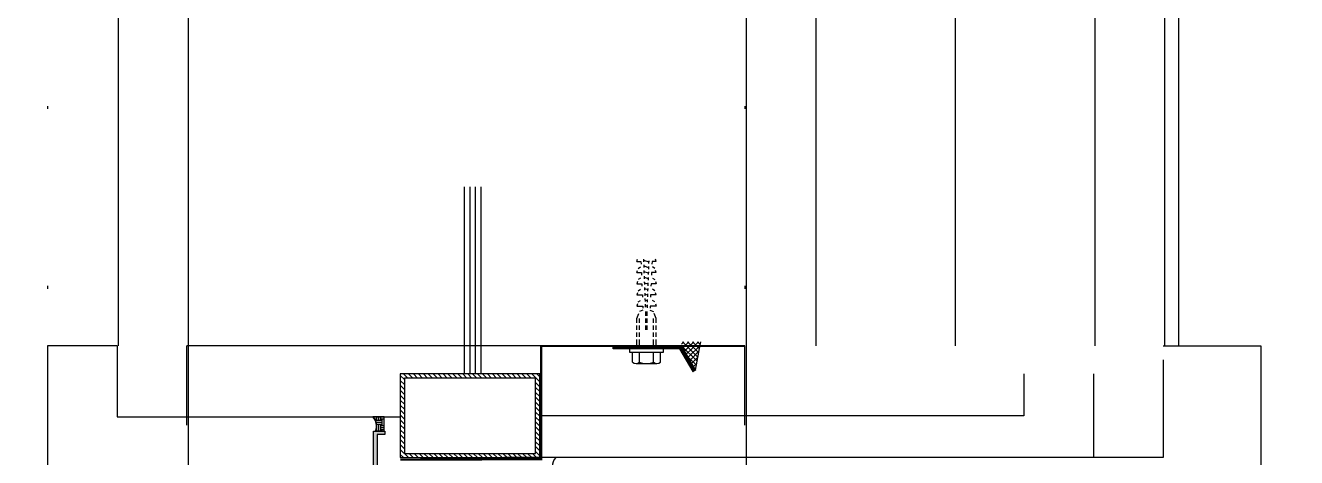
# Model space of a CAD drawing. Header units: inches. Extents: x 21 to 32698, y 13 to 3712.
# Drawn here: x 6805.93 to 6851.49, y 2213.08 to 2228.57 of the extents above; entities that cross this region are included whole.
import ezdxf

# ---------------------------------------------------------------- set-up
doc = ezdxf.new("R2010")
doc.units = ezdxf.units.IN
doc.header["$MEASUREMENT"] = 0
doc.set_wipeout_variables(frame=1)
for name, pattern in [('DOT', [6.35, 0, -6.35]), ('HIDDEN', [9.525, 6.35, -3.175]), ('IMPORT-HIDDEN2', [47.625, 31.75, -15.875])]:
    doc.linetypes.add(name, pattern=pattern)
for name, color, linetype, lineweight in [('Z_MİM_-KM-BEAM-RAY', 8, 'DOT', 25), ('Z_MİM_-KM-GLAZ', 8, 'Continuous', 25), ('Z_MİM_-KM-GLAZ-CURT', 8, 'Continuous', 25), ('Z_MİM_-KM-IZO-THERMAL', 8, 'Continuous', 25), ('Z_MİM_-KM-IZO-THERMAL-ROCKWOOL', 8, 'BATTING', 25), ('Z_MİM_-KM-PAINT', 8, 'Continuous', 25), ('Z_MİM_-KM-PATTERN-00', 8, 'Continuous', 25), ('Z_MİM_-KM-PAVEMENT', 8, 'Continuous', 25), ('Z_MİM_-KM-RAY-1', 8, 'IMPORT-HIDDEN2', 25), ('Z_MİM_-KM-STRS', 8, 'Continuous', 25), ('Z_MİM_-KM-WALL', 8, 'Continuous', 25), ('Z_MİM_-KM-WALL-IZO-TERMAL', 8, 'Continuous', 25), ('Z_MİM_-KM-WALL-PL', 8, 'Continuous', 25), ('Z_MİM_-KM-WALL-PLASTER', 8, 'Continuous', 25), ('Z_MİM_Aksesuar', 8, 'Continuous', 25), ('Z_MİM_AUDIT_D_040619093244-1', 8, 'Continuous', 25), ('Z_MİM_CELIK', 8, 'Continuous', 25), ('Z_MİM_MYM_MEMBRAN_', 8, 'HIDDEN', 25), ('Z_MİM_PROFIL', 8, 'Continuous', 25)]:
    doc.layers.add(name, color=color, linetype=linetype, lineweight=lineweight)
doc.layers.add('Z_MİM_-KM-WALL-TERMAL-PATTERN', color=8, linetype='BATTING', lineweight=25, plot=False)
doc.linetypes.add('BATTING', pattern='A,0.00254,-2.54,[134,ltypeshp.shx,S=2.54,R=0,X=-2.54,Y=0],-5.08,[134,ltypeshp.shx,S=2.54,R=180,X=2.54,Y=0],-2.54', length=10.16254)

# ---------------------------------------------------------------- blocks, each defined once
blk = doc.blocks.new('TRETUVAR')
at = {"layer": 'Z_MİM_-KM-PATTERN-00'}
h = blk.add_hatch(dxfattribs=at)
h.set_pattern_fill('AR-B816', color=256, scale=0.3, angle=90)
h.set_pattern_definition([(90, (21322.77, 490.03), (-60.96, 4e-15), []), (180, (21322.77, 490.03), (-60.96, -60.96), [60.96, -60.96])])
h.paths.add_polyline_path([(22632.772, 2700.032), (19252.772, 2700.032), (19252.772, 2750.032), (19097.772, 2750.032), (19097.772, 2610.032), (22542.772, 2610.032), (22542.772, 2080.13), (22697.772, 2080.13), (22697.772, 1460.13), (22542.772, 1460.13), (22542.772, 980.032), (21222.771, 980.032), (21222.771, 590.032), (20152.772, 590.032), (20152.772, 980.032), (19012.772, 980.032), (19012.775, 1635.031), (18722.771, 1635.031), (18722.772, 2610.032), (18807.772, 2610.032), (18807.772, 2750.032), (18632.772, 2750.032), (18632.771, 1545.031), (18922.774, 1545.031), (18922.771, 890.032), (19882.772, 890.032), (19882.772, 665.017), (20022.751, 665.033), (20022.77, 490.032), (21322.771, 490.032), (21322.771, 890.032), (22632.772, 890.032), (22632.772, 1220.13), (22797.772, 1220.13), (22797.772, 2180.13), (22632.772, 2180.13)])
h.paths.add_polyline_path([(19082.772, 2750.032), (18822.772, 2750.032), (18822.772, 2610.032), (19082.772, 2610.032)], flags=16)
at = {"layer": 'Z_MİM_-KM-PAVEMENT'}
blk.add_lwpolyline([(22542.772, 1460.13), (22542.772, 980.032), (21222.771, 980.032), (21222.771, 590.032), (20152.772, 590.032), (20152.772, 980.032), (19012.772, 980.032), (19012.775, 1635.031), (18722.771, 1635.031), (18722.772, 2610.032), (22542.772, 2610.032), (22542.772, 2080.13), (22697.772, 2080.13), (22697.772, 1460.13)], close=True, dxfattribs=at)
blk = doc.blocks.new('*U176')
at = {"layer": 'Z_MİM_AUDIT_D_040619093244-1'}
for points in [[(-3.031, -3.175), (-3.106, -3.2)], [(-3.031, -3.175), (-3.031, -3.326)], [(-2.631, -3.175), (-2.706, -3.2)], [(-2.631, -3.175), (-2.631, -3.343)], [(-2.306, -3.2), (-2.231, -3.175), (-2.231, -3.36), (-2.147, -3.363)], [(-1.831, -3.175), (-1.906, -3.2)], [(-1.831, -3.175), (-1.831, -3.377)], [(-1.506, -3.2), (-1.431, -3.175), (-1.431, -3.394), (-1.356, -3.397)], [(-0.981, -3.175), (-1.158, -3.246)], [(-0.831, -3.175), (-0.981, -3.175)], [(-0.581, -3.175), (-0.731, -3.175)], [(-0.331, -3.175), (-0.481, -3.175)], [(-3.012, -3.617), (-3.113, -3.621)], [(-3.001, -3.434), (-3.063, -3.619)], [(-2.951, -3.435), (-3.05, -3.432)], [(-3.031, -3.326), (-2.937, -3.33)], [(-2.809, -3.609), (-2.911, -3.613)], [(-2.803, -3.441), (-2.86, -3.611)], [(-2.754, -3.443), (-2.853, -3.439)], [(-2.781, -3.225), (-2.831, -3.313)], [(-2.607, -3.602), (-2.708, -3.606)], [(-2.606, -3.448), (-2.658, -3.604)], [(-2.556, -3.45), (-2.655, -3.446)], [(-2.631, -3.343), (-2.542, -3.347)], [(-2.404, -3.594), (-2.506, -3.598)], [(-2.359, -3.457), (-2.457, -3.454)], [(-2.408, -3.456), (-2.455, -3.596)], [(-2.431, -3.313), (-2.381, -3.225)], [(-2.202, -3.587), (-2.303, -3.591)], [(-2.161, -3.465), (-2.26, -3.461)], [(-2.211, -3.463), (-2.253, -3.589)], [(-1.999, -3.579), (-2.101, -3.583)], [(-1.964, -3.472), (-2.062, -3.468)], [(-2.013, -3.47), (-2.05, -3.581)], [(-1.981, -3.225), (-2.031, -3.313)], [(-1.797, -3.572), (-1.898, -3.576)], [(-1.765, -3.479), (-1.864, -3.476)], [(-1.815, -3.477), (-1.848, -3.574)], [(-1.831, -3.377), (-1.752, -3.38)], [(-1.594, -3.564), (-1.696, -3.568)], [(-1.568, -3.487), (-1.667, -3.483)], [(-1.618, -3.485), (-1.645, -3.566)], [(-1.581, -3.225), (-1.631, -3.313)], [(-1.392, -3.557), (-1.493, -3.561)], [(-1.371, -3.494), (-1.47, -3.49)], [(-1.42, -3.492), (-1.443, -3.559)], [(-1.281, -3.4), (-1.231, -3.275)], [(-1.081, -3.5), (-1.231, -3.5)], [(-1.081, -3.55), (-1.231, -3.55)], [(-0.831, -3.275), (-0.981, -3.275)], [(-0.831, -3.5), (-0.981, -3.5)], [(-0.831, -3.55), (-0.981, -3.55)], [(-0.581, -3.275), (-0.731, -3.275)], [(-0.581, -3.5), (-0.731, -3.5)], [(-0.581, -3.55), (-0.731, -3.55)], [(-0.331, -3.275), (-0.481, -3.275)], [(-3.031, -3.875), (-3.106, -3.85)], [(-3.031, -3.724), (-2.937, -3.72)], [(-3.031, -3.875), (-3.031, -3.724)], [(-2.781, -3.825), (-2.831, -3.738)], [(-2.631, -3.875), (-2.706, -3.85)], [(-2.631, -3.707), (-2.542, -3.703)], [(-2.631, -3.875), (-2.631, -3.707)], [(-2.431, -3.738), (-2.381, -3.825)], [(-2.306, -3.85), (-2.231, -3.875), (-2.231, -3.69), (-2.147, -3.687)], [(-1.981, -3.825), (-2.031, -3.738)], [(-1.906, -3.85), (-1.831, -3.875), (-1.831, -3.673), (-1.752, -3.67)], [(-1.581, -3.825), (-1.631, -3.738)], [(-1.506, -3.85), (-1.431, -3.875), (-1.431, -3.656), (-1.356, -3.653)], [(-1.281, -3.65), (-1.231, -3.775)], [(-0.981, -3.875), (-1.158, -3.804)], [(-0.831, -3.775), (-0.981, -3.775)], [(-0.831, -3.875), (-0.981, -3.875)], [(-0.581, -3.775), (-0.731, -3.775)], [(-0.581, -3.875), (-0.731, -3.875)], [(-0.331, -3.775), (-0.481, -3.775)], [(-0.331, -3.875), (-0.481, -3.875)]]:
    blk.add_lwpolyline(points, dxfattribs=at)
blk.add_wipeout([(160, -25), (160, 16.5), (0, 16.5), (0, -25)])
h = blk.add_hatch()
h.set_pattern_fill('EARTH', color=256, scale=0.03, angle=-90)
h.set_pattern_definition([(270, (-66260.89363, 147327.28475), (0.1905, -0.1905), [0.1905, -0.1905]), (270, (-66260.82219, 147327.28475), (0.1905, -0.1905), [0.1905, -0.1905]), (270, (-66260.75075, 147327.28475), (0.1905, -0.1905), [0.1905, -0.1905]), (360, (-66260.72694, 147327.26094), (0.1905, 0.1905), [0.1905, -0.1905]), (360, (-66260.72694, 147327.1895), (0.1905, 0.1905), [0.1905, -0.1905]), (360, (-66260.72694, 147327.11806), (0.1905, 0.1905), [0.1905, -0.1905])])
h.paths.add_polyline_path([(3.054, -13.235), (3.054, -12.929), (2.545, -12.929), (2.545, -13.331, -0.291534)])
at = {"layer": 'Z_MİM_Aksesuar'}
h = blk.add_hatch(dxfattribs=at)
h.set_pattern_fill('ANSI37', color=256, angle=180, style=0)
h.set_pattern_definition([(135, (336.59067, -0.34935), (0.088388348, 0.088388348), []), (45, (336.59067, -0.34935), (0.088388348, -0.088388348), [])])
h.paths.add_polyline_path([(0.866, -1.77), (0, -2.27), (-0.152, -2.27), (-0.152, -1.578)])
at = {"layer": 'Z_MİM_CELIK', "linetype": 'Continuous'}
h = blk.add_hatch(dxfattribs=at)
h.set_pattern_fill('ANSI31', color=256, style=0)
h.set_pattern_definition([(45, (9326.51327, -13494.84769), (-0.08838834765, 0.08838834765), [])])
h.paths.add_polyline_path([(1.15, -7.5), (1.15, -12.2), (3.85, -12.2), (3.85, -7.5)], flags=16)
h.paths.add_polyline_path([(1, -7.35), (1, -12.35), (4, -12.35), (4, -7.35)])
at = {"layer": 'Z_MİM_PROFIL'}
h = blk.add_hatch(dxfattribs=at)
h.set_pattern_fill('ANSI37', color=256, scale=0.2, style=0)
h.set_pattern_definition([(315, (2686.23092, 9681.967574), (-0.01767766953, -0.01767766953), []), (225, (2686.23092, 9681.967574), (-0.01767766953, 0.01767766953), [])])
h.paths.add_polyline_path([(0, -2.27), (0.866, -1.77), (0.916, -1.856), (0.1, -2.328), (0.1, -4.719), (0, -4.719)])
blk.add_hatch(color=256, dxfattribs=at).paths.add_polyline_path([(6.056, -13.184), (6.056, -13.304), (3.056, -13.304), (3.056, -12.904), (3.176, -12.904), (3.176, -13.184), (4.496, -13.184), (4.496, -9.923), (4.616, -9.923), (4.616, -13.184)])
for points in [[(3.054, -12.929), (2.545, -12.929)], [(3.054, -13.235), (3.054, -12.929)]]:
    blk.add_lwpolyline(points)
blk.add_lwpolyline([(3.054, -12.929), (2.545, -12.929), (2.545, -13.331, -0.291534), (3.054, -13.235, -0.291534)], format="xyb")
for centre, start, end in [((4.333, -6.426), 226.361, 310.9162), ((2.875, -13.683), 68.1682, 133.639)]:
    blk.add_arc(centre, 0.482, start, end)
at = {"layer": 'Z_MİM_-KM-GLAZ-CURT'}
for points in [[(0, 15), (0, 18.5), (160, 18.5), (160, 15)], [(0, -22.5), (0, -25), (160, -25), (160, -22.5)]]:
    blk.add_lwpolyline(points, dxfattribs=at)
at = {"layer": 'Z_MİM_-KM-RAY-1', "ltscale": 0.15}
for p, q in [((160, 0), (0, 0)), ((160, -20), (0, -20))]:
    blk.add_line(p, q, dxfattribs=at)
at = {"layer": 'Z_MİM_-KM-WALL'}
blk.add_lwpolyline([(0, 0), (0, -20)], dxfattribs=at)
at = {"layer": 'Z_MİM_-KM-WALL-IZO-TERMAL', "ltscale": 1.5}
blk.add_lwpolyline([(1, 12.5), (4, 12.5), (4, -7.5)], dxfattribs=at)
at = {"layer": 'Z_MİM_-KM-WALL-PLASTER', "ltscale": 1.5}
for points in [[(0.503, 15), (4.003, 15), (4.003, -8.634)], [(0, -22.5), (2.542, -22.5), (2.542, -12.35)]]:
    blk.add_lwpolyline(points, dxfattribs=at)
at = {"layer": 'Z_MİM_-KM-WALL-TERMAL-PATTERN', "ltscale": 0.16}
blk.add_lwpolyline([(1, 10), (2.5, 10), (2.5, -7.297)], dxfattribs=at)
at = {"layer": 'Z_MİM_Aksesuar'}
blk.add_line((0.866, -1.77), (-0.152, -1.578), dxfattribs=at)
at = {"layer": 'Z_MİM_AUDIT_D_040619093244-1'}
for p, q in [((0.581, -3.025), (0.231, -3.025)), ((0.631, -3.9), (0.631, -3.15)), ((0.581, -3.275), (0.231, -3.275)), ((0.581, -3.775), (0.231, -3.775)), ((0.581, -4.025), (0.231, -4.025))]:
    blk.add_line(p, q, dxfattribs=at)
blk.add_lwpolyline([(0, -2.27), (0.866, -1.77), (0.916, -1.856), (0.1, -2.328), (0.1, -4.719), (0, -4.719)], close=True, dxfattribs=at)
for points in [[(-0.081, -3.175), (-0.231, -3.175)], [(-0.044, -3.175), (-0.194, -3.175)], [(-0.015, -3.175), (-0.165, -3.175)], [(0.131, -2.925), (0.231, -2.925), (0.231, -4.125), (0.131, -4.125)], [(-0.081, -3.275), (-0.231, -3.275)], [(-0.044, -3.275), (-0.194, -3.275)], [(-0.015, -3.275), (-0.165, -3.275)], [(-0.081, -3.775), (-0.231, -3.775)], [(-0.081, -3.875), (-0.231, -3.875)], [(-0.044, -3.775), (-0.194, -3.775)], [(-0.044, -3.875), (-0.194, -3.875)], [(-0.015, -3.775), (-0.165, -3.775)], [(-0.015, -3.875), (-0.165, -3.875)]]:
    blk.add_lwpolyline(points, dxfattribs=at)
for centre, radius, start, end in [((0.45, -3.15), 0.181, 316.3972, 43.6028), ((-0.019, -3.525), 0.65, 337.3801, 22.6199), ((0.45, -3.9), 0.181, 316.3972, 43.6028)]:
    blk.add_arc(centre, radius, start, end, dxfattribs=at)
at = {"layer": 'Z_MİM_CELIK'}
for p, q in [((1, -9.45), (-5.701, -9.45)), ((1, -9.65), (-5.701, -9.65)), ((1, -9.85), (-5.701, -9.85)), ((1, -10.05), (-5.701, -10.05))]:
    blk.add_line(p, q, dxfattribs=at)
at = {"layer": 'Z_MİM_CELIK', "linetype": 'Continuous'}
blk.add_lwpolyline([(1, -7.35), (1, -12.35), (4, -12.35), (4, -7.35), (1, -7.35)], dxfattribs=at)
blk.add_lwpolyline([(1.15, -7.5), (1.15, -12.2), (3.85, -12.2), (3.85, -7.5)], close=True, dxfattribs=at)
at = {"layer": 'Z_MİM_MYM_MEMBRAN_', "ltscale": 20, "const_width": 0.08}
blk.add_lwpolyline([(4.077, -12.35), (4.058, -7.297), (4.058, -7.297), (0, -7.297), (0, 0), (0, 0)], dxfattribs=at)
at = {"layer": 'Z_MİM_PROFIL'}
blk.add_lwpolyline([(6.056, -13.184), (6.056, -13.304), (3.056, -13.304), (3.056, -12.904), (3.176, -12.904), (3.176, -13.184), (4.496, -13.184), (4.496, -9.923), (4.616, -9.923), (4.616, -13.184)], close=True, dxfattribs=at)
blk = doc.blocks.new('-KM_Kiriş İzi_ZK')
at = {"layer": 'Z_MİM_-KM-BEAM-RAY'}
for p, q in [((3475.001, 1450.001), (3475.001, 905)), ((3500.001, 1450.001), (3500.001, 905))]:
    blk.add_line(p, q, dxfattribs=at)

msp = doc.modelspace()

# ---------------------------------------------------------------- linework, layer by layer
at = {"layer": 'Z_MİM_-KM-IZO-THERMAL'}
msp.add_lwpolyline([(4654.257, 1293.058), (4654.257, 969.583), (3319.258, 969.583), (3319.258, 1624.583), (3029.258, 1624.583), (3029.258, 2594.584), (6844.258, 2594.584), (6844.258, 969.583), (5329.257, 969.583), (5329.257, 1293.058)], dxfattribs=at)
at = {"layer": 'Z_MİM_-KM-IZO-THERMAL-ROCKWOOL', "ltscale": 0.45}
msp.add_lwpolyline([(4649.257, 1293.058), (4649.257, 974.583), (3324.258, 974.583), (3324.258, 1629.583), (3034.258, 1629.583), (3034.258, 2589.584), (6839.258, 2589.584), (6839.258, 974.583), (5334.257, 974.583), (5334.257, 1293.058)], dxfattribs=at)
at = {"layer": 'Z_MİM_-KM-PAINT'}
msp.add_lwpolyline([(4657.257, 1293.058), (4657.257, 966.583), (3316.258, 966.583), (3316.258, 1621.583), (3026.258, 1621.583), (3026.258, 2597.584), (6847.258, 2597.584), (6847.258, 966.583), (5326.257, 966.583), (5326.257, 1293.058)], dxfattribs=at)
at = {"layer": 'Z_MİM_-KM-WALL-PLASTER'}
for points in [[(4656.757, 1293.058), (4656.757, 967.083), (3316.758, 967.083), (3316.758, 1622.083), (3026.758, 1622.083), (3026.758, 2597.084), (6846.758, 2597.084), (6846.758, 967.083), (5326.757, 967.083), (5326.757, 1293.058)], [(4644.257, 1293.058), (4644.257, 979.583), (3329.258, 979.583), (3329.258, 1634.583), (3039.258, 1634.583), (3039.258, 2584.584), (6834.258, 2584.584), (6834.258, 979.583), (5339.257, 979.583), (5339.257, 1293.058)]]:
    msp.add_lwpolyline(points, dxfattribs=at)
msp.add_lwpolyline([(6804.257, 2559.584), (6444.258, 2559.584), (6444.258, 2234.587), (6554.257, 2234.587), (6554.257, 2214.584), (6489.257, 2214.584), (6489.257, 2069.584), (6554.257, 2069.584), (6554.257, 1884.584), (6679.259, 1884.584), (6679.259, 1889.584), (6809.258, 1889.584), (6809.258, 2429.584), (6804.257, 2429.585)], close=True, dxfattribs=at)

# ---------------------------------------------------------------- block references
at = {"layer": 'Z_MİM_-KM-STRS'}
msp.add_blockref('TRETUVAR', (-15696.014, -12.949), dxfattribs=at)

# ---------------------------------------------------------------- next in the draw order: block references
at = {"layer": 'Z_MİM_-KM-GLAZ', "ltscale": 1.5, "rotation": 270}
msp.add_blockref('*U176', (6831.714, 2217.084), dxfattribs=at)

# ---------------------------------------------------------------- next in the draw order: linework, layer by layer
at = {"layer": 'Z_MİM_-KM-WALL-PL'}
for points in [[(4641.757, 982.083), (3331.758, 982.083), (3331.758, 1637.083), (3041.758, 1637.083), (3041.758, 2582.084), (6831.758, 2582.084), (6831.758, 982.083), (5341.758, 982.083)], [(6811.758, 2432.084), (6811.758, 1887.084)]]:
    msp.add_lwpolyline(points, dxfattribs=at)

# ---------------------------------------------------------------- next in the draw order: block references
at = {"layer": 'Z_MİM_-KM-BEAM-RAY'}
msp.add_blockref('-KM_Kiriş İzi_ZK', (3331.714, 982.083), dxfattribs=at)

doc.saveas('drawing.dxf')
